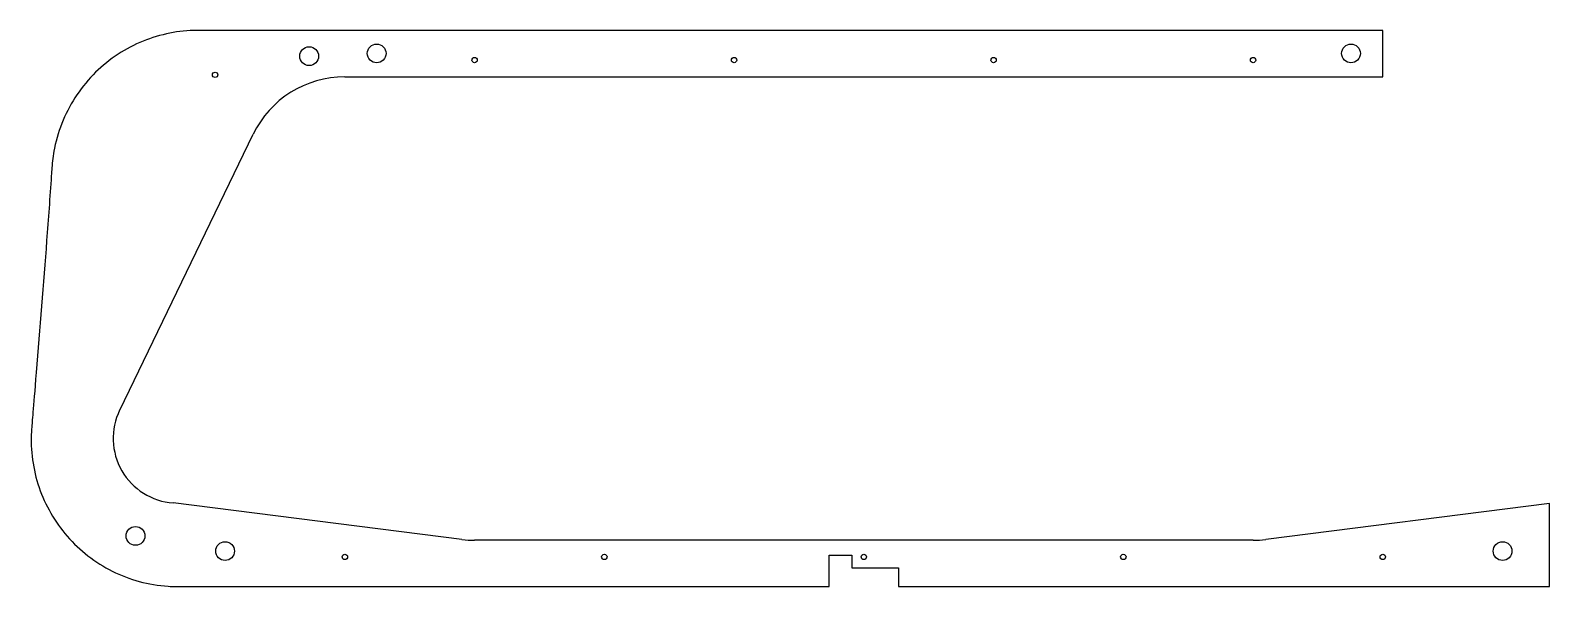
# Model space of a CAD drawing. Header units: millimetres. Extents: x -450 to 370, y -150 to 150.
import ezdxf

# ---------------------------------------------------------------- set-up
doc = ezdxf.new("R2010")
doc.units = ezdxf.units.MM
doc.layers.get('0').update_dxf_attribs({"linetype": 'CONTINUOUS'})

msp = doc.modelspace()

# ---------------------------------------------------------------- linework, layer by layer
for p, q in [((280, 150), (-359.1, 150)), ((280, 125), (280, 150)), ((-280, 125), (280, 125)), ((-401.5, -54.75), (-329.5, 93.97)), ((-216.89, -124.57), (-372.61, -104.9)), ((370, -105.23), (216.89, -124.57)), ((370, -150), (370, -105.23)), ((210, -125), (-210, -125)), ((-18.69, -150), (-18.69, -133.11)), ((-18.69, -133.11), (-6.44, -133.11)), ((-6.44, -133.11), (-6.44, -139.96)), ((-6.44, -139.96), (18.68, -139.96)), ((18.68, -139.96), (18.68, -150)), ((-370, -150), (-18.69, -150)), ((18.68, -150), (370, -150))]:
    msp.add_line(p, q)
for centre, radius in [((-299.27, 136.1), 5.06), ((-262.84, 137.59), 5.06), ((262.84, 137.59), 5.06), ((-210, 134), 1.45), ((-70, 134), 1.45), ((70, 134), 1.45), ((210, 134), 1.45), ((-350, 126.02), 1.45), ((-392.96, -122.65), 5.06), ((-344.63, -130.83), 5.06), ((344.63, -130.83), 5.06), ((-280, -134), 1.45), ((-140, -134), 1.45), ((0, -134), 1.45), ((140, -134), 1.45), ((280, -134), 1.45)]:
    msp.add_circle(centre, radius)
for centre, radius, start, end in [((-280, 70), 55, 90, 154.16659), ((-370, -70), 35, 154.16659, 265.7263), ((-210, -70), 55, 262.8028, 270), ((210, -70), 55, 270, 277.1972)]:
    msp.add_arc(centre, radius, start, end)
for points, knots in [([(-359.1, 150), (-359.36, 150), (-359.63, 150), (-364.73, 149.95), (-369.6, 149.46), (-384.29, 146.56), (-393.77, 142.75), (-411.04, 131.47), (-418.61, 124.08), (-430.39, 106.66), (-434.53, 96.87), (-437.48, 82.3), (-437.82, 79.48), (-438.07, 75.85)], [-350.031255, -350.031255, -350.031255, -350.031255, -349.939498, -349.939498, -348.2411, -348.2411, -344.788673, -344.788673, -341.289582, -341.289582, -337.843, -337.843, -336.478509, -336.478509, -336.478509, -336.478509]), ([(-438.07, 75.85), (-438.16, 74.55), (-438.26, 73.15), (-439.16, 60.08), (-440.02, 48.32), (-442.66, 13.37), (-444.58, -10.66), (-448.19, -54.82), (-448.73, -61.2), (-448.97, -64.15)], [-336.478509, -336.478509, -336.478509, -336.478509, -335.990137, -335.990137, -332.485522, -332.485522, -325.516522, -325.516522, -319.557535, -319.557535, -319.557535, -319.557535]), ([(-448.97, -64.15), (-449.05, -65.16), (-449.09, -65.76), (-449.67, -76.5), (-448.31, -86.72), (-441.7, -106.08), (-436.57, -115.06), (-423.05, -130.58), (-414.82, -136.99), (-396.17, -146.3), (-385.95, -149.1), (-373.62, -149.94), (-372.66, -150), (-370, -150)], [-319.557535, -319.557535, -319.557535, -319.557535, -317.52372, -317.52372, -284.772953, -284.772953, -252.602451, -252.602451, -220.760568, -220.760568, -189.079798, -189.079798, -183.816914, -183.816914, -183.816914, -183.816914])]:
    msp.add_open_spline(points, degree=3, knots=knots)

doc.saveas('drawing.dxf')
